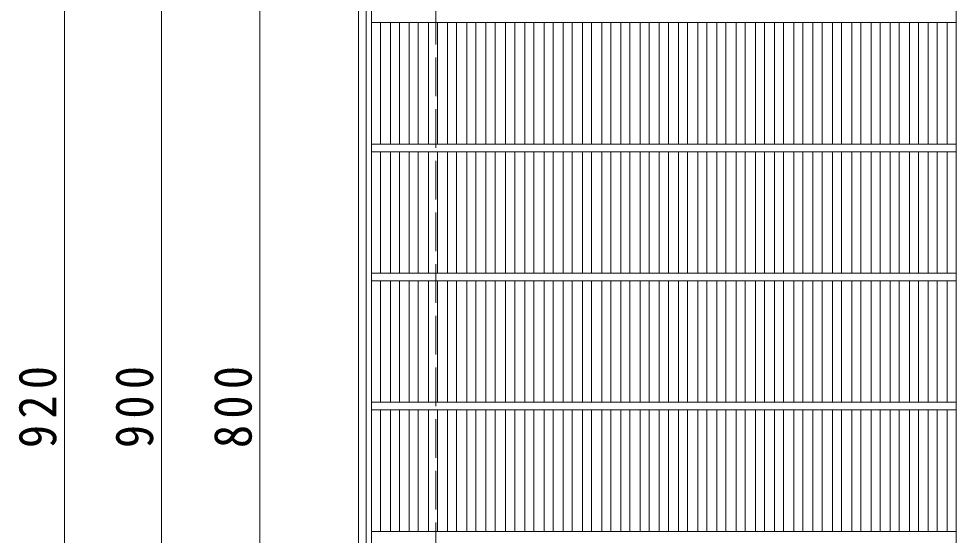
# Model space of a CAD drawing. Units: millimetres at full size, sheet at 1:10; details may follow other scales. Extents: x -2136 to 2703, y -1943 to 1784.
# Drawn here: x -2136 to -1410, y 1013 to 1413 of the extents above; entities that cross this region are included whole.
import ezdxf

# ---------------------------------------------------------------- set-up
doc = ezdxf.new("R2010")
doc.units = ezdxf.units.MM
doc.header["$LTSCALE"] = 10
doc.linetypes.add('DASHED1', pattern=[1.8, 1.2, -0.6])
doc.linetypes.add('DASHED3', pattern=[4, 3, -1])
for name, color, linetype, lineweight in [('C-1', 2, 'DASHED1', 9), ('C-2', 3, 'Continuous', 9), ('C-4', 7, 'Continuous', 9)]:
    doc.layers.add(name, color=color, linetype=linetype, lineweight=lineweight)
doc.styles.add('ＭＳ ゴシック', font='')
doc.styles.get('ＭＳ ゴシック').set_extended_font_data('MS Gothic')

msp = doc.modelspace()

# ---------------------------------------------------------------- linework, layer by layer
at = {"layer": 'C-1', "linetype": 'Continuous'}
for p, q in [((-1872.51, 653.08), (-1872.51, 1573.08)), ((-1866.51, 659.08), (-1866.51, 1567.08))]:
    msp.add_line(p, q, dxfattribs=at)
at = {"layer": 'C-1', "linetype": 'DASHED3'}
msp.add_line((-1812.51, 713.08), (-1812.51, 1513.08), dxfattribs=at)
at = {"layer": 'C-2'}
for p, q in [((-1862.52, 663.08), (-1862.52, 1563.08)), ((-1409.51, 663.08), (-1409.51, 1563.08)), ((-1862.52, 1410.08), (-1409.51, 1410.08)), ((-1855.52, 1316.08), (-1855.52, 1410.08)), ((-1847.82, 1316.08), (-1847.82, 1410.08)), ((-1840.82, 1316.08), (-1840.82, 1410.08)), ((-1833.27, 1316.08), (-1833.27, 1410.08)), ((-1826.27, 1316.08), (-1826.27, 1410.08)), ((-1818.39, 1316.08), (-1818.39, 1410.08)), ((-1811.39, 1316.08), (-1811.39, 1410.08)), ((-1803.51, 1316.08), (-1803.51, 1410.08)), ((-1796.51, 1316.08), (-1796.51, 1410.08)), ((-1788.64, 1316.08), (-1788.64, 1410.08)), ((-1781.64, 1316.08), (-1781.64, 1410.08)), ((-1773.76, 1316.08), (-1773.76, 1410.08)), ((-1766.76, 1316.08), (-1766.76, 1410.08)), ((-1758.55, 1316.08), (-1758.55, 1410.08)), ((-1751.55, 1316.08), (-1751.55, 1410.08)), ((-1743.67, 1316.08), (-1743.67, 1410.08)), ((-1736.67, 1316.08), (-1736.67, 1410.08)), ((-1728.79, 1316.08), (-1728.79, 1410.08)), ((-1721.79, 1316.08), (-1721.79, 1410.08)), ((-1713.91, 1316.08), (-1713.91, 1410.08)), ((-1706.91, 1316.08), (-1706.91, 1410.08)), ((-1699.03, 1316.08), (-1699.03, 1410.08)), ((-1692.03, 1316.08), (-1692.03, 1410.08)), ((-1684.15, 1316.08), (-1684.15, 1410.08)), ((-1677.15, 1316.08), (-1677.15, 1410.08)), ((-1669.27, 1316.08), (-1669.27, 1410.08)), ((-1662.27, 1316.08), (-1662.27, 1410.08)), ((-1654.39, 1316.08), (-1654.39, 1410.08)), ((-1647.39, 1316.08), (-1647.39, 1410.08)), ((-1639.52, 1316.08), (-1639.52, 1410.08)), ((-1632.52, 1316.08), (-1632.52, 1410.08)), ((-1624.64, 1316.08), (-1624.64, 1410.08)), ((-1617.64, 1316.08), (-1617.64, 1410.08)), ((-1609.76, 1316.08), (-1609.76, 1410.08)), ((-1602.76, 1316.08), (-1602.76, 1410.08)), ((-1594.88, 1316.08), (-1594.88, 1410.08)), ((-1587.88, 1316.08), (-1587.88, 1410.08)), ((-1580, 1316.08), (-1580, 1410.08)), ((-1573, 1316.08), (-1573, 1410.08)), ((-1565.12, 1316.08), (-1565.12, 1410.08)), ((-1558.12, 1316.08), (-1558.12, 1410.08)), ((-1550.24, 1316.08), (-1550.24, 1410.08)), ((-1543.24, 1316.08), (-1543.24, 1410.08)), ((-1535.36, 1316.08), (-1535.36, 1410.08)), ((-1528.36, 1316.08), (-1528.36, 1410.08)), ((-1520.48, 1316.08), (-1520.48, 1410.08)), ((-1513.48, 1316.08), (-1513.48, 1410.08)), ((-1505.27, 1316.08), (-1505.27, 1410.08)), ((-1498.27, 1316.08), (-1498.27, 1410.08)), ((-1490.39, 1316.08), (-1490.39, 1410.08)), ((-1483.39, 1316.08), (-1483.39, 1410.08)), ((-1475.51, 1316.08), (-1475.51, 1410.08)), ((-1468.51, 1316.08), (-1468.51, 1410.08)), ((-1460.64, 1316.08), (-1460.64, 1410.08)), ((-1453.64, 1316.08), (-1453.64, 1410.08)), ((-1445.76, 1316.08), (-1445.76, 1410.08)), ((-1438.76, 1316.08), (-1438.76, 1410.08)), ((-1431.21, 1316.08), (-1431.21, 1410.08)), ((-1424.21, 1316.08), (-1424.21, 1410.08)), ((-1416.51, 1316.08), (-1416.51, 1410.08)), ((-1862.52, 1316.08), (-1409.51, 1316.08)), ((-1862.52, 1310.08), (-1409.51, 1310.08)), ((-1855.52, 1216.08), (-1855.52, 1310.08)), ((-1847.82, 1216.08), (-1847.82, 1310.08)), ((-1840.82, 1216.08), (-1840.82, 1310.08)), ((-1833.27, 1216.08), (-1833.27, 1310.08)), ((-1826.27, 1216.08), (-1826.27, 1310.08)), ((-1818.39, 1216.08), (-1818.39, 1310.08)), ((-1811.39, 1216.08), (-1811.39, 1310.08)), ((-1803.51, 1216.08), (-1803.51, 1310.08)), ((-1796.51, 1216.08), (-1796.51, 1310.08)), ((-1788.64, 1216.08), (-1788.64, 1310.08)), ((-1781.64, 1216.08), (-1781.64, 1310.08)), ((-1773.76, 1216.08), (-1773.76, 1310.08)), ((-1766.76, 1216.08), (-1766.76, 1310.08)), ((-1758.55, 1216.08), (-1758.55, 1310.08)), ((-1751.55, 1216.08), (-1751.55, 1310.08)), ((-1743.67, 1216.08), (-1743.67, 1310.08)), ((-1736.67, 1216.08), (-1736.67, 1310.08)), ((-1728.79, 1216.08), (-1728.79, 1310.08)), ((-1721.79, 1216.08), (-1721.79, 1310.08)), ((-1713.91, 1216.08), (-1713.91, 1310.08)), ((-1706.91, 1216.08), (-1706.91, 1310.08)), ((-1699.03, 1216.08), (-1699.03, 1310.08)), ((-1692.03, 1216.08), (-1692.03, 1310.08)), ((-1684.15, 1216.08), (-1684.15, 1310.08)), ((-1677.15, 1216.08), (-1677.15, 1310.08)), ((-1669.27, 1216.08), (-1669.27, 1310.08)), ((-1662.27, 1216.08), (-1662.27, 1310.08)), ((-1654.39, 1216.08), (-1654.39, 1310.08)), ((-1647.39, 1216.08), (-1647.39, 1310.08)), ((-1639.52, 1216.08), (-1639.52, 1310.08)), ((-1632.52, 1216.08), (-1632.52, 1310.08)), ((-1624.64, 1216.08), (-1624.64, 1310.08)), ((-1617.64, 1216.08), (-1617.64, 1310.08)), ((-1609.76, 1216.08), (-1609.76, 1310.08)), ((-1602.76, 1216.08), (-1602.76, 1310.08)), ((-1594.88, 1216.08), (-1594.88, 1310.08)), ((-1587.88, 1216.08), (-1587.88, 1310.08)), ((-1580, 1216.08), (-1580, 1310.08)), ((-1573, 1216.08), (-1573, 1310.08)), ((-1565.12, 1216.08), (-1565.12, 1310.08)), ((-1558.12, 1216.08), (-1558.12, 1310.08)), ((-1550.24, 1216.08), (-1550.24, 1310.08)), ((-1543.24, 1216.08), (-1543.24, 1310.08)), ((-1535.36, 1216.08), (-1535.36, 1310.08)), ((-1528.36, 1216.08), (-1528.36, 1310.08)), ((-1520.48, 1216.08), (-1520.48, 1310.08)), ((-1513.48, 1216.08), (-1513.48, 1310.08)), ((-1505.27, 1216.08), (-1505.27, 1310.08)), ((-1498.27, 1216.08), (-1498.27, 1310.08)), ((-1490.39, 1216.08), (-1490.39, 1310.08)), ((-1483.39, 1216.08), (-1483.39, 1310.08)), ((-1475.51, 1216.08), (-1475.51, 1310.08)), ((-1468.51, 1216.08), (-1468.51, 1310.08)), ((-1460.64, 1216.08), (-1460.64, 1310.08)), ((-1453.64, 1216.08), (-1453.64, 1310.08)), ((-1445.76, 1216.08), (-1445.76, 1310.08)), ((-1438.76, 1216.08), (-1438.76, 1310.08)), ((-1431.21, 1216.08), (-1431.21, 1310.08)), ((-1424.21, 1216.08), (-1424.21, 1310.08)), ((-1416.51, 1216.08), (-1416.51, 1310.08)), ((-1862.52, 1216.08), (-1409.51, 1216.08)), ((-1862.52, 1210.08), (-1409.51, 1210.08)), ((-1855.52, 1116.08), (-1855.52, 1210.08)), ((-1847.82, 1116.08), (-1847.82, 1210.08)), ((-1840.82, 1116.08), (-1840.82, 1210.08)), ((-1833.27, 1116.08), (-1833.27, 1210.08)), ((-1826.27, 1116.08), (-1826.27, 1210.08)), ((-1818.39, 1116.08), (-1818.39, 1210.08)), ((-1811.39, 1116.08), (-1811.39, 1210.08)), ((-1803.51, 1116.08), (-1803.51, 1210.08)), ((-1796.51, 1116.08), (-1796.51, 1210.08)), ((-1788.64, 1116.08), (-1788.64, 1210.08)), ((-1781.64, 1116.08), (-1781.64, 1210.08)), ((-1773.76, 1116.08), (-1773.76, 1210.08)), ((-1766.76, 1116.08), (-1766.76, 1210.08)), ((-1758.55, 1116.08), (-1758.55, 1210.08)), ((-1751.55, 1116.08), (-1751.55, 1210.08)), ((-1743.67, 1116.08), (-1743.67, 1210.08)), ((-1736.67, 1116.08), (-1736.67, 1210.08)), ((-1728.79, 1116.08), (-1728.79, 1210.08)), ((-1721.79, 1116.08), (-1721.79, 1210.08)), ((-1713.91, 1116.08), (-1713.91, 1210.08)), ((-1706.91, 1116.08), (-1706.91, 1210.08)), ((-1699.03, 1116.08), (-1699.03, 1210.08)), ((-1692.03, 1116.08), (-1692.03, 1210.08)), ((-1684.15, 1116.08), (-1684.15, 1210.08)), ((-1677.15, 1116.08), (-1677.15, 1210.08)), ((-1669.27, 1116.08), (-1669.27, 1210.08)), ((-1662.27, 1116.08), (-1662.27, 1210.08)), ((-1654.39, 1116.08), (-1654.39, 1210.08)), ((-1647.39, 1116.08), (-1647.39, 1210.08)), ((-1639.52, 1116.08), (-1639.52, 1210.08)), ((-1632.52, 1116.08), (-1632.52, 1210.08)), ((-1624.64, 1116.08), (-1624.64, 1210.08)), ((-1617.64, 1116.08), (-1617.64, 1210.08)), ((-1609.76, 1116.08), (-1609.76, 1210.08)), ((-1602.76, 1116.08), (-1602.76, 1210.08)), ((-1594.88, 1116.08), (-1594.88, 1210.08)), ((-1587.88, 1116.08), (-1587.88, 1210.08)), ((-1580, 1116.08), (-1580, 1210.08)), ((-1573, 1116.08), (-1573, 1210.08)), ((-1565.12, 1116.08), (-1565.12, 1210.08)), ((-1558.12, 1116.08), (-1558.12, 1210.08)), ((-1550.24, 1116.08), (-1550.24, 1210.08)), ((-1543.24, 1116.08), (-1543.24, 1210.08)), ((-1535.36, 1116.08), (-1535.36, 1210.08)), ((-1528.36, 1116.08), (-1528.36, 1210.08)), ((-1520.48, 1116.08), (-1520.48, 1210.08)), ((-1513.48, 1116.08), (-1513.48, 1210.08)), ((-1505.27, 1116.08), (-1505.27, 1210.08)), ((-1498.27, 1116.08), (-1498.27, 1210.08)), ((-1490.39, 1116.08), (-1490.39, 1210.08)), ((-1483.39, 1116.08), (-1483.39, 1210.08)), ((-1475.51, 1116.08), (-1475.51, 1210.08)), ((-1468.51, 1116.08), (-1468.51, 1210.08)), ((-1460.64, 1116.08), (-1460.64, 1210.08)), ((-1453.64, 1116.08), (-1453.64, 1210.08)), ((-1445.76, 1116.08), (-1445.76, 1210.08)), ((-1438.76, 1116.08), (-1438.76, 1210.08)), ((-1431.21, 1116.08), (-1431.21, 1210.08)), ((-1424.21, 1116.08), (-1424.21, 1210.08)), ((-1416.51, 1116.08), (-1416.51, 1210.08)), ((-1862.52, 1116.08), (-1409.51, 1116.08)), ((-1862.52, 1110.08), (-1409.51, 1110.08)), ((-1855.52, 1016.08), (-1855.52, 1110.08)), ((-1847.82, 1016.08), (-1847.82, 1110.08)), ((-1840.82, 1016.08), (-1840.82, 1110.08)), ((-1833.27, 1016.08), (-1833.27, 1110.08)), ((-1826.27, 1016.08), (-1826.27, 1110.08)), ((-1818.39, 1016.08), (-1818.39, 1110.08)), ((-1811.39, 1016.08), (-1811.39, 1110.08)), ((-1803.51, 1016.08), (-1803.51, 1110.08)), ((-1796.51, 1016.08), (-1796.51, 1110.08)), ((-1788.64, 1016.08), (-1788.64, 1110.08)), ((-1781.64, 1016.08), (-1781.64, 1110.08)), ((-1773.76, 1016.08), (-1773.76, 1110.08)), ((-1766.76, 1016.08), (-1766.76, 1110.08)), ((-1758.55, 1016.08), (-1758.55, 1110.08)), ((-1751.55, 1016.08), (-1751.55, 1110.08)), ((-1743.67, 1016.08), (-1743.67, 1110.08)), ((-1736.67, 1016.08), (-1736.67, 1110.08)), ((-1728.79, 1016.08), (-1728.79, 1110.08)), ((-1721.79, 1016.08), (-1721.79, 1110.08)), ((-1713.91, 1016.08), (-1713.91, 1110.08)), ((-1706.91, 1016.08), (-1706.91, 1110.08)), ((-1699.03, 1016.08), (-1699.03, 1110.08)), ((-1692.03, 1016.08), (-1692.03, 1110.08)), ((-1684.15, 1016.08), (-1684.15, 1110.08)), ((-1677.15, 1016.08), (-1677.15, 1110.08)), ((-1669.27, 1016.08), (-1669.27, 1110.08)), ((-1662.27, 1016.08), (-1662.27, 1110.08)), ((-1654.39, 1016.08), (-1654.39, 1110.08)), ((-1647.39, 1016.08), (-1647.39, 1110.08)), ((-1639.52, 1016.08), (-1639.52, 1110.08)), ((-1632.52, 1016.08), (-1632.52, 1110.08)), ((-1624.64, 1016.08), (-1624.64, 1110.08)), ((-1617.64, 1016.08), (-1617.64, 1110.08)), ((-1609.76, 1016.08), (-1609.76, 1110.08)), ((-1602.76, 1016.08), (-1602.76, 1110.08)), ((-1594.88, 1016.08), (-1594.88, 1110.08)), ((-1587.88, 1016.08), (-1587.88, 1110.08)), ((-1580, 1016.08), (-1580, 1110.08)), ((-1573, 1016.08), (-1573, 1110.08)), ((-1565.12, 1016.08), (-1565.12, 1110.08)), ((-1558.12, 1016.08), (-1558.12, 1110.08)), ((-1550.24, 1016.08), (-1550.24, 1110.08)), ((-1543.24, 1016.08), (-1543.24, 1110.08)), ((-1535.36, 1016.08), (-1535.36, 1110.08)), ((-1528.36, 1016.08), (-1528.36, 1110.08)), ((-1520.48, 1016.08), (-1520.48, 1110.08)), ((-1513.48, 1016.08), (-1513.48, 1110.08)), ((-1505.27, 1016.08), (-1505.27, 1110.08)), ((-1498.27, 1016.08), (-1498.27, 1110.08)), ((-1490.39, 1016.08), (-1490.39, 1110.08)), ((-1483.39, 1016.08), (-1483.39, 1110.08)), ((-1475.51, 1016.08), (-1475.51, 1110.08)), ((-1468.51, 1016.08), (-1468.51, 1110.08)), ((-1460.64, 1016.08), (-1460.64, 1110.08)), ((-1453.64, 1016.08), (-1453.64, 1110.08)), ((-1445.76, 1016.08), (-1445.76, 1110.08)), ((-1438.76, 1016.08), (-1438.76, 1110.08)), ((-1431.21, 1016.08), (-1431.21, 1110.08)), ((-1424.21, 1016.08), (-1424.21, 1110.08)), ((-1416.51, 1016.08), (-1416.51, 1110.08)), ((-1862.52, 1016.08), (-1409.51, 1016.08))]:
    msp.add_line(p, q, dxfattribs=at)
at = {"layer": 'C-4'}
for p, q in [((-2100.19, 653.08), (-2100.19, 1573.08)), ((-2025.16, 1563.08), (-2025.16, 663.08)), ((-1948.83, 713.08), (-1948.83, 1513.08))]:
    msp.add_line(p, q, dxfattribs=at)

# ---------------------------------------------------------------- texts
at = {"layer": 'C-4', "color": 2, "char_height": 29.33, "attachment_point": 7, "rotation": 90, "style": 'ＭＳ ゴシック'}
for s, insert in [('\\T1.27;\\W0.9;920', (-2106.19, 1080.58)), ('\\T1.27;\\W0.9;900', (-2031.16, 1080.58)), ('\\T1.27;\\W0.9;800', (-1954.83, 1080.58))]:
    msp.add_mtext(s, dxfattribs=dict(at, insert=insert))

doc.saveas('drawing.dxf')
